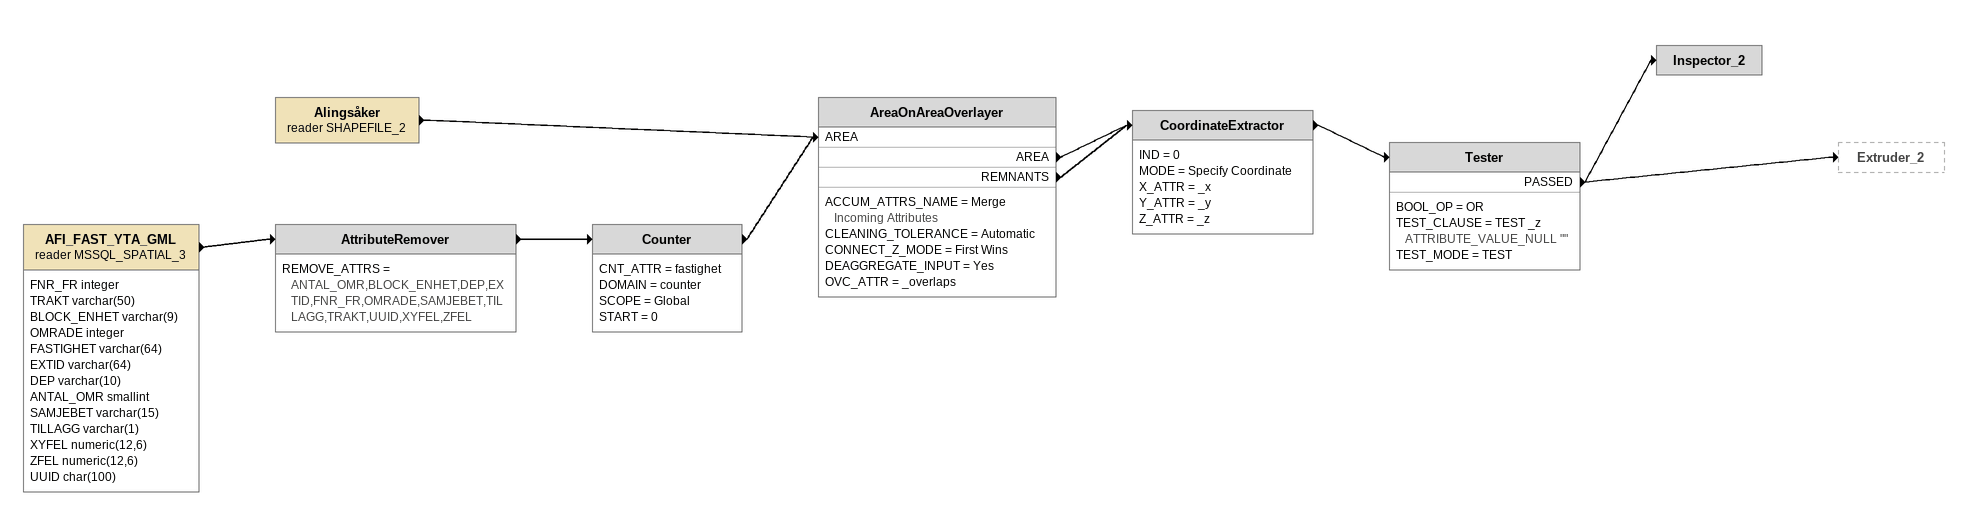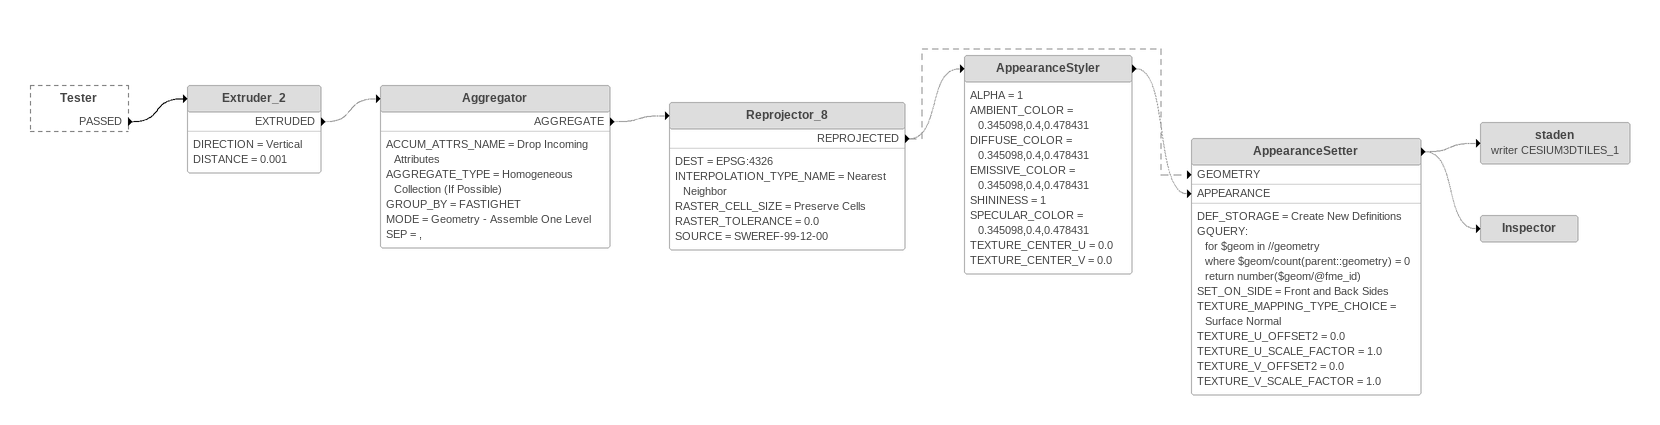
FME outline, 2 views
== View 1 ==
AFI_FAST_YTA_GML (reader MSSQL_SPATIAL_3)
    attributes: FNR_FR integer, TRAKT varchar(50), BLOCK_ENHET varchar(9), OMRADE integer, FASTIGHET varchar(64), EXTID varchar(64), DEP varchar(10), ANTAL_OMR smallint, SAMJEBET varchar(15), TILLAGG varchar(1), XYFEL numeric(12,6), ZFEL numeric(12,6), UUID char(100)
    -> AttributeRemover
AttributeRemover
    REMOVE_ATTRS = ANTAL_OMR,BLOCK_ENHET,DEP,EXTID,FNR_FR,OMRADE,SAMJEBET,TILLAGG,TRAKT,UUID,XYFEL,ZFEL
    -> Counter
Counter
    CNT_ATTR = fastighet
    DOMAIN = counter
    SCOPE = Global
    START = 0
    -> AreaOnAreaOverlayer [AREA]
Alingsåker (reader SHAPEFILE_2)
    -> AreaOnAreaOverlayer [AREA]
AreaOnAreaOverlayer
    ACCUM_ATTRS_NAME = Merge Incoming Attributes
    CLEANING_TOLERANCE = Automatic
    CONNECT_Z_MODE = First Wins
    DEAGGREGATE_INPUT = Yes
    OVC_ATTR = _overlaps
    AREA -> CoordinateExtractor
    REMNANTS -> CoordinateExtractor
CoordinateExtractor
    IND = 0
    MODE = Specify Coordinate
    X_ATTR = _x
    Y_ATTR = _y
    Z_ATTR = _z
    -> Tester
Tester
    BOOL_OP = OR
    TEST_CLAUSE = TEST _z ATTRIBUTE_VALUE_NULL ""
    TEST_MODE = TEST
    PASSED -> Inspector_2
    PASSED -> Extruder_2
Inspector_2

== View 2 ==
Tester [outside]
    PASSED -> Extruder_2
Extruder_2 [off]
    DIRECTION = Vertical
    DISTANCE = 0.001
    EXTRUDED -> Aggregator [off]
Aggregator [off]
    ACCUM_ATTRS_NAME = Drop Incoming Attributes
    AGGREGATE_TYPE = Homogeneous Collection (If Possible)
    GROUP_BY = FASTIGHET
    MODE = Geometry - Assemble One Level
    SEP = ,
    AGGREGATE -> Reprojector_8 [off]
Reprojector_8 [off]
    DEST = EPSG:4326
    INTERPOLATION_TYPE_NAME = Nearest Neighbor
    RASTER_CELL_SIZE = Preserve Cells
    RASTER_TOLERANCE = 0.0
    SOURCE = SWEREF-99-12-00
    REPROJECTED -> AppearanceStyler [off]
    REPROJECTED -> AppearanceSetter [GEOMETRY] [off]
AppearanceStyler [off]
    ALPHA = 1
    AMBIENT_COLOR = 0.345098,0.4,0.478431
    DIFFUSE_COLOR = 0.345098,0.4,0.478431
    EMISSIVE_COLOR = 0.345098,0.4,0.478431
    SHININESS = 1
    SPECULAR_COLOR = 0.345098,0.4,0.478431
    TEXTURE_CENTER_U = 0.0
    TEXTURE_CENTER_V = 0.0
    -> AppearanceSetter [APPEARANCE] [off]
AppearanceSetter [off]
    DEF_STORAGE = Create New Definitions
    GQUERY:
      for $geom in //geometry
      where $geom/count(parent::geometry) = 0
      return number($geom/@fme_id)
    SET_ON_SIDE = Front and Back Sides
    TEXTURE_MAPPING_TYPE_CHOICE = Surface Normal
    TEXTURE_U_OFFSET2 = 0.0
    TEXTURE_U_SCALE_FACTOR = 1.0
    TEXTURE_V_OFFSET2 = 0.0
    TEXTURE_V_SCALE_FACTOR = 1.0
    -> Inspector [off]
    -> staden (writer CESIUM3DTILES_1) [off]
staden (writer CESIUM3DTILES_1) [off]
Inspector [off]
